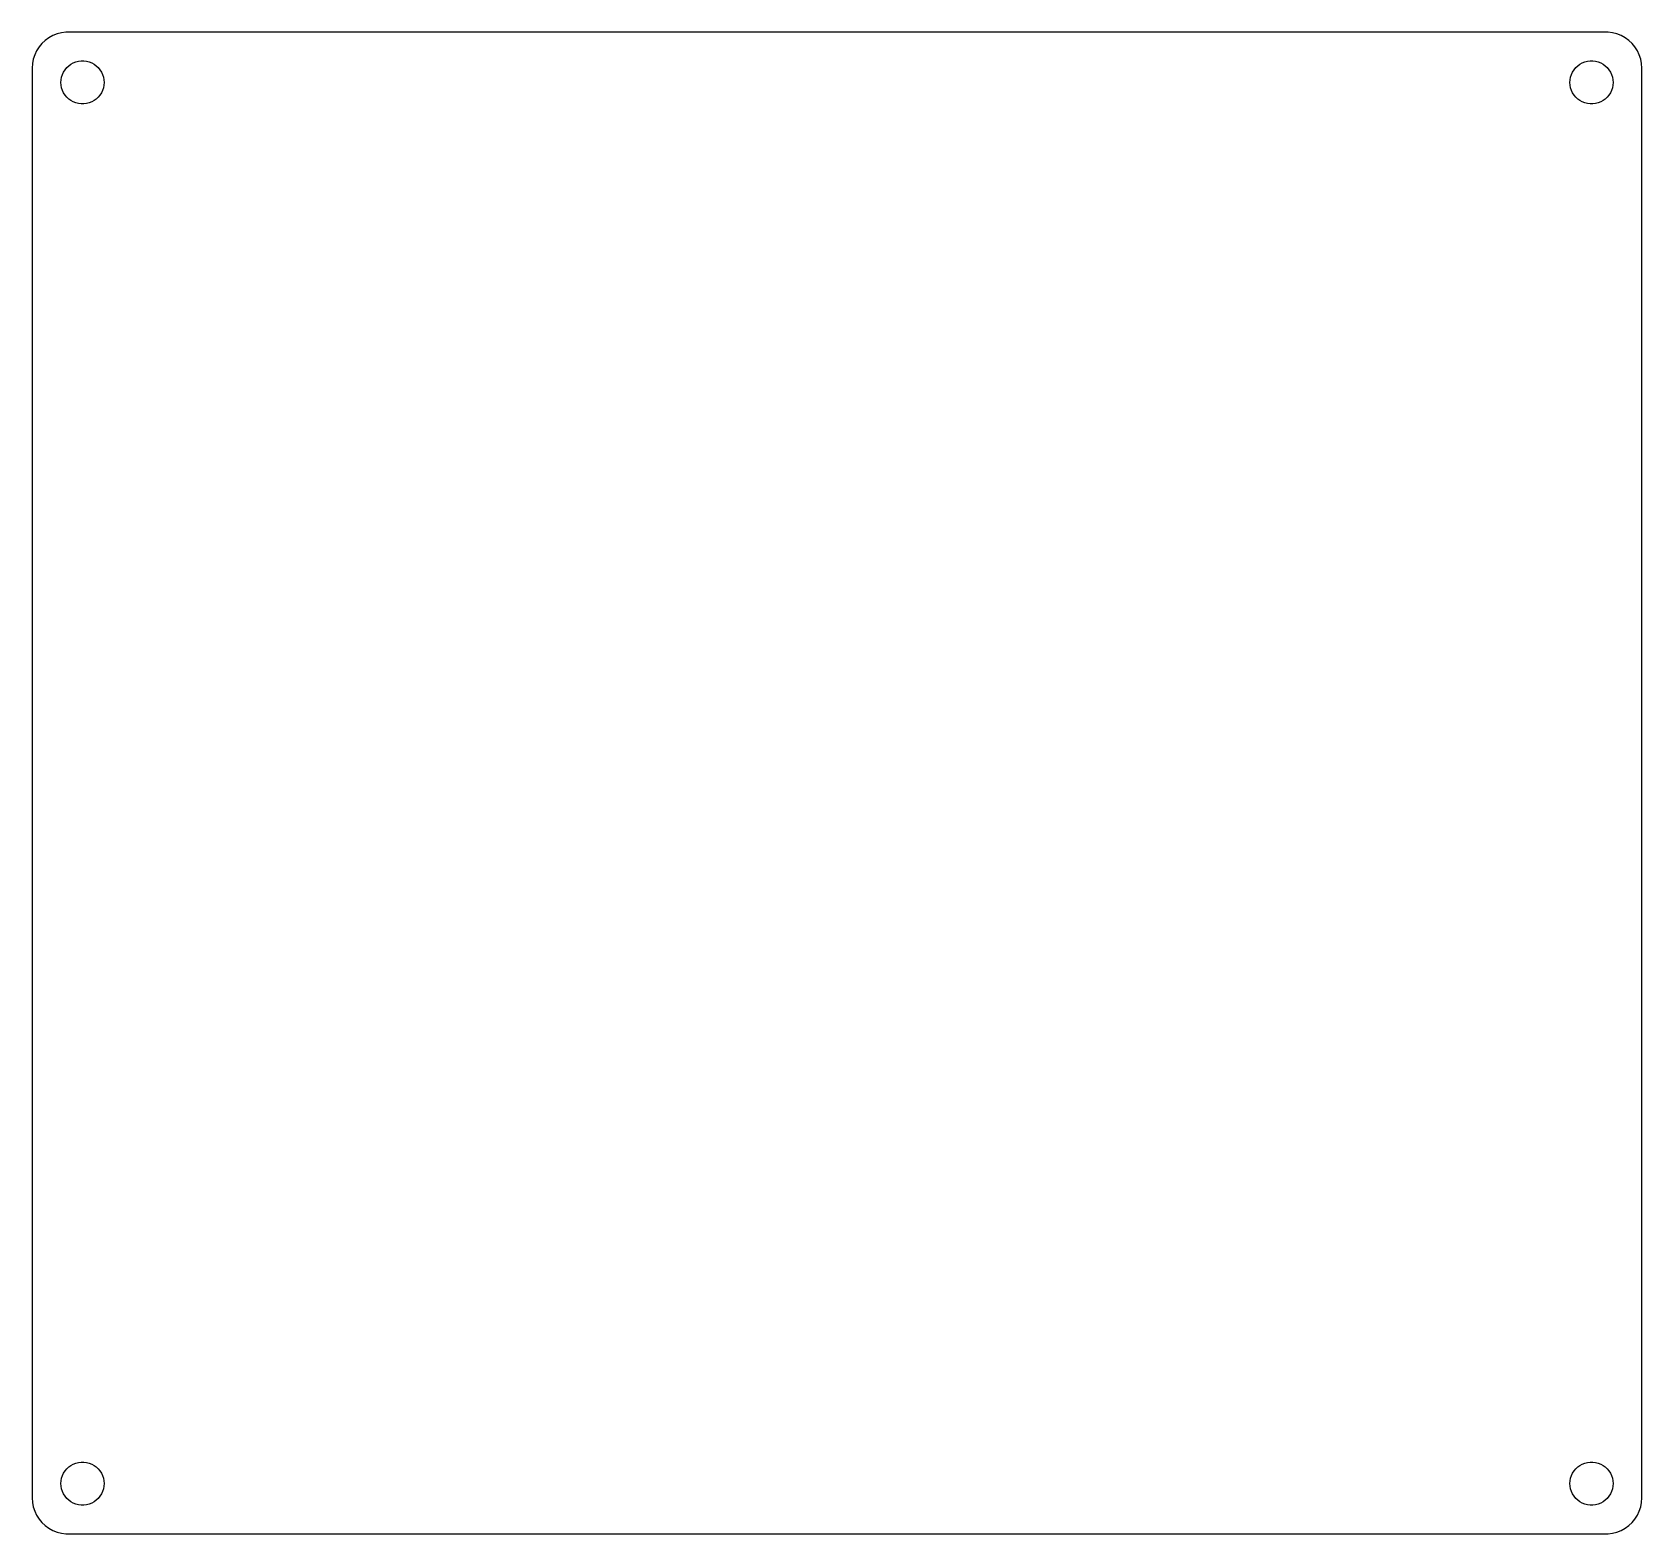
# Model space of a CAD drawing. Header units: metres. Extents: x -112 to 112, y -104 to 104.
import ezdxf

# ---------------------------------------------------------------- set-up
doc = ezdxf.new("R2010")
doc.units = ezdxf.units.M

msp = doc.modelspace()

# ---------------------------------------------------------------- linework, layer by layer
for p, q in [((-110.187, 103.353), (-110.645, 102.923)), ((-109.679, 103.722), (-110.187, 103.353)), ((-109.129, 104.024), (-109.679, 103.722)), ((-108.545, 104.255), (-109.129, 104.024)), ((-107.937, 104.411), (-108.545, 104.255)), ((-107.314, 104.49), (-107.937, 104.411)), ((107.314, 104.49), (-107.314, 104.49)), ((107.937, 104.411), (107.314, 104.49)), ((108.545, 104.255), (107.937, 104.411)), ((109.129, 104.024), (108.545, 104.255)), ((109.679, 103.722), (109.129, 104.024)), ((110.187, 103.353), (109.679, 103.722)), ((110.645, 102.923), (110.187, 103.353)), ((-111.649, 101.341), (-111.843, 100.743)), ((-111.382, 101.909), (-111.649, 101.341)), ((-111.045, 102.439), (-111.382, 101.909)), ((-110.645, 102.923), (-111.045, 102.439)), ((111.045, 102.439), (110.645, 102.923)), ((111.382, 101.909), (111.045, 102.439)), ((111.649, 101.341), (111.382, 101.909)), ((111.843, 100.743), (111.649, 101.341)), ((-111.961, 100.127), (-112, 99.5)), ((-112, 99.5), (-112, -99.5)), ((-111.843, 100.743), (-111.961, 100.127)), ((-107.906, 98.2461), (-107.789, 98.6044)), ((-107.789, 98.6044), (-107.629, 98.9453)), ((-107.629, 98.9453), (-107.427, 99.2634)), ((-107.427, 99.2634), (-107.187, 99.5536)), ((-107.187, 99.5536), (-106.912, 99.8115)), ((-106.912, 99.8115), (-106.607, 100.033)), ((-106.607, 100.033), (-106.277, 100.214)), ((-106.277, 100.214), (-105.927, 100.353)), ((-105.927, 100.353), (-105.562, 100.447)), ((-105.562, 100.447), (-105.188, 100.494)), ((-105.188, 100.494), (-104.812, 100.494)), ((-104.812, 100.494), (-104.438, 100.447)), ((-104.438, 100.447), (-104.073, 100.353)), ((-104.073, 100.353), (-103.723, 100.214)), ((-103.723, 100.214), (-103.393, 100.033)), ((-103.393, 100.033), (-103.088, 99.8115)), ((-103.088, 99.8115), (-102.813, 99.5536)), ((-102.813, 99.5536), (-102.573, 99.2634)), ((-102.573, 99.2634), (-102.371, 98.9453)), ((-102.371, 98.9453), (-102.211, 98.6044)), ((-102.211, 98.6044), (-102.094, 98.2461)), ((102.094, 98.2461), (102.211, 98.6044)), ((102.211, 98.6044), (102.371, 98.9453)), ((102.371, 98.9453), (102.573, 99.2634)), ((102.573, 99.2634), (102.813, 99.5536)), ((102.813, 99.5536), (103.088, 99.8115)), ((103.088, 99.8115), (103.393, 100.033)), ((103.393, 100.033), (103.723, 100.214)), ((103.723, 100.214), (104.073, 100.353)), ((104.073, 100.353), (104.438, 100.447)), ((104.438, 100.447), (104.812, 100.494)), ((104.812, 100.494), (105.188, 100.494)), ((105.188, 100.494), (105.562, 100.447)), ((105.562, 100.447), (105.927, 100.353)), ((105.927, 100.353), (106.277, 100.214)), ((106.277, 100.214), (106.607, 100.033)), ((106.607, 100.033), (106.912, 99.8115)), ((106.912, 99.8115), (107.187, 99.5536)), ((107.187, 99.5536), (107.427, 99.2634)), ((107.427, 99.2634), (107.629, 98.9453)), ((107.629, 98.9453), (107.789, 98.6044)), ((107.789, 98.6044), (107.906, 98.2461)), ((111.961, 100.127), (111.843, 100.743)), ((112, 99.5), (111.961, 100.127)), ((112, -99.5), (112, 99.5)), ((-108, 97.5), (-107.976, 97.876)), ((-107.976, 97.124), (-108, 97.5)), ((-107.976, 97.876), (-107.906, 98.2461)), ((-107.906, 96.7539), (-107.976, 97.124)), ((-107.789, 96.3956), (-107.906, 96.7539)), ((-107.629, 96.0547), (-107.789, 96.3956)), ((-102.211, 96.3956), (-102.371, 96.0547)), ((-102.094, 96.7539), (-102.211, 96.3956)), ((-102.094, 98.2461), (-102.024, 97.876)), ((-102.024, 97.124), (-102.094, 96.7539)), ((-102.024, 97.876), (-102, 97.5)), ((-102, 97.5), (-102.024, 97.124)), ((102, 97.5), (102.024, 97.876)), ((102.024, 97.124), (102, 97.5)), ((102.024, 97.876), (102.094, 98.2461)), ((102.094, 96.7539), (102.024, 97.124)), ((102.211, 96.3956), (102.094, 96.7539)), ((102.371, 96.0547), (102.211, 96.3956)), ((107.789, 96.3956), (107.629, 96.0547)), ((107.906, 96.7539), (107.789, 96.3956)), ((107.906, 98.2461), (107.976, 97.876)), ((107.976, 97.124), (107.906, 96.7539)), ((107.976, 97.876), (108, 97.5)), ((108, 97.5), (107.976, 97.124)), ((-107.427, 95.7366), (-107.629, 96.0547)), ((-107.187, 95.4464), (-107.427, 95.7366)), ((-106.912, 95.1885), (-107.187, 95.4464)), ((-106.607, 94.967), (-106.912, 95.1885)), ((-106.277, 94.7855), (-106.607, 94.967)), ((-105.927, 94.6468), (-106.277, 94.7855)), ((-105.562, 94.5531), (-105.927, 94.6468)), ((-105.188, 94.5059), (-105.562, 94.5531)), ((-104.812, 94.5059), (-105.188, 94.5059)), ((-104.438, 94.5531), (-104.812, 94.5059)), ((-104.073, 94.6468), (-104.438, 94.5531)), ((-103.723, 94.7855), (-104.073, 94.6468)), ((-103.393, 94.967), (-103.723, 94.7855)), ((-103.088, 95.1885), (-103.393, 94.967)), ((-102.813, 95.4464), (-103.088, 95.1885)), ((-102.573, 95.7366), (-102.813, 95.4464)), ((-102.371, 96.0547), (-102.573, 95.7366)), ((102.573, 95.7366), (102.371, 96.0547)), ((102.813, 95.4464), (102.573, 95.7366)), ((103.088, 95.1885), (102.813, 95.4464)), ((103.393, 94.967), (103.088, 95.1885)), ((103.723, 94.7855), (103.393, 94.967)), ((104.073, 94.6468), (103.723, 94.7855)), ((104.438, 94.5531), (104.073, 94.6468)), ((104.812, 94.5059), (104.438, 94.5531)), ((105.188, 94.5059), (104.812, 94.5059)), ((105.562, 94.5531), (105.188, 94.5059)), ((105.927, 94.6468), (105.562, 94.5531)), ((106.277, 94.7855), (105.927, 94.6468)), ((106.607, 94.967), (106.277, 94.7855)), ((106.912, 95.1885), (106.607, 94.967)), ((107.187, 95.4464), (106.912, 95.1885)), ((107.427, 95.7366), (107.187, 95.4464)), ((107.629, 96.0547), (107.427, 95.7366)), ((-107.789, -96.3956), (-107.629, -96.0547)), ((-107.629, -96.0547), (-107.427, -95.7366)), ((-107.427, -95.7366), (-107.187, -95.4464)), ((-107.187, -95.4464), (-106.912, -95.1885)), ((-106.912, -95.1885), (-106.607, -94.967)), ((-106.607, -94.967), (-106.277, -94.7855)), ((-106.277, -94.7855), (-105.927, -94.6468)), ((-105.927, -94.6468), (-105.562, -94.5531)), ((-105.562, -94.5531), (-105.188, -94.5059)), ((-105.188, -94.5059), (-104.812, -94.5059)), ((-104.812, -94.5059), (-104.438, -94.5531)), ((-104.438, -94.5531), (-104.073, -94.6468)), ((-104.073, -94.6468), (-103.723, -94.7855)), ((-103.723, -94.7855), (-103.393, -94.967)), ((-103.393, -94.967), (-103.088, -95.1885)), ((-103.088, -95.1885), (-102.813, -95.4464)), ((-102.813, -95.4464), (-102.573, -95.7366)), ((-102.573, -95.7366), (-102.371, -96.0547)), ((-102.371, -96.0547), (-102.211, -96.3956)), ((102.211, -96.3956), (102.371, -96.0547)), ((102.371, -96.0547), (102.573, -95.7366)), ((102.573, -95.7366), (102.813, -95.4464)), ((102.813, -95.4464), (103.088, -95.1885)), ((103.088, -95.1885), (103.393, -94.967)), ((103.393, -94.967), (103.723, -94.7855)), ((103.723, -94.7855), (104.073, -94.6468)), ((104.073, -94.6468), (104.438, -94.5531)), ((104.438, -94.5531), (104.812, -94.5059)), ((104.812, -94.5059), (105.188, -94.5059)), ((105.188, -94.5059), (105.562, -94.5531)), ((105.562, -94.5531), (105.927, -94.6468)), ((105.927, -94.6468), (106.277, -94.7855)), ((106.277, -94.7855), (106.607, -94.967)), ((106.607, -94.967), (106.912, -95.1885)), ((106.912, -95.1885), (107.187, -95.4464)), ((107.187, -95.4464), (107.427, -95.7366)), ((107.427, -95.7366), (107.629, -96.0547)), ((107.629, -96.0547), (107.789, -96.3956)), ((-108, -97.5), (-107.976, -97.124)), ((-107.976, -97.876), (-108, -97.5)), ((-107.976, -97.124), (-107.906, -96.7539)), ((-107.906, -98.2461), (-107.976, -97.876)), ((-107.906, -96.7539), (-107.789, -96.3956)), ((-107.789, -98.6044), (-107.906, -98.2461)), ((-102.211, -96.3956), (-102.094, -96.7539)), ((-102.094, -98.2461), (-102.211, -98.6044)), ((-102.094, -96.7539), (-102.024, -97.124)), ((-102.024, -97.876), (-102.094, -98.2461)), ((-102.024, -97.124), (-102, -97.5)), ((-102, -97.5), (-102.024, -97.876)), ((102, -97.5), (102.024, -97.124)), ((102.024, -97.876), (102, -97.5)), ((102.024, -97.124), (102.094, -96.7539)), ((102.094, -98.2461), (102.024, -97.876)), ((102.094, -96.7539), (102.211, -96.3956)), ((102.211, -98.6044), (102.094, -98.2461)), ((107.789, -96.3956), (107.906, -96.7539)), ((107.906, -98.2461), (107.789, -98.6044)), ((107.906, -96.7539), (107.976, -97.124)), ((107.976, -97.876), (107.906, -98.2461)), ((107.976, -97.124), (108, -97.5)), ((108, -97.5), (107.976, -97.876)), ((-112, -99.5), (-111.961, -100.127)), ((-111.961, -100.127), (-111.843, -100.743)), ((-111.843, -100.743), (-111.649, -101.341)), ((-107.629, -98.9453), (-107.789, -98.6044)), ((-107.427, -99.2634), (-107.629, -98.9453)), ((-107.187, -99.5536), (-107.427, -99.2634)), ((-106.912, -99.8115), (-107.187, -99.5536)), ((-106.607, -100.033), (-106.912, -99.8115)), ((-106.277, -100.214), (-106.607, -100.033)), ((-105.927, -100.353), (-106.277, -100.214)), ((-105.562, -100.447), (-105.927, -100.353)), ((-105.188, -100.494), (-105.562, -100.447)), ((-104.812, -100.494), (-105.188, -100.494)), ((-104.438, -100.447), (-104.812, -100.494)), ((-104.073, -100.353), (-104.438, -100.447)), ((-103.723, -100.214), (-104.073, -100.353)), ((-103.393, -100.033), (-103.723, -100.214)), ((-103.088, -99.8115), (-103.393, -100.033)), ((-102.813, -99.5536), (-103.088, -99.8115)), ((-102.573, -99.2634), (-102.813, -99.5536)), ((-102.371, -98.9453), (-102.573, -99.2634)), ((-102.211, -98.6044), (-102.371, -98.9453)), ((102.371, -98.9453), (102.211, -98.6044)), ((102.573, -99.2634), (102.371, -98.9453)), ((102.813, -99.5536), (102.573, -99.2634)), ((103.088, -99.8115), (102.813, -99.5536)), ((103.393, -100.033), (103.088, -99.8115)), ((103.723, -100.214), (103.393, -100.033)), ((104.073, -100.353), (103.723, -100.214)), ((104.438, -100.447), (104.073, -100.353)), ((104.812, -100.494), (104.438, -100.447)), ((105.188, -100.494), (104.812, -100.494)), ((105.562, -100.447), (105.188, -100.494)), ((105.927, -100.353), (105.562, -100.447)), ((106.277, -100.214), (105.927, -100.353)), ((106.607, -100.033), (106.277, -100.214)), ((106.912, -99.8115), (106.607, -100.033)), ((107.187, -99.5536), (106.912, -99.8115)), ((107.427, -99.2634), (107.187, -99.5536)), ((107.629, -98.9453), (107.427, -99.2634)), ((107.789, -98.6044), (107.629, -98.9453)), ((111.649, -101.341), (111.843, -100.743)), ((111.843, -100.743), (111.961, -100.127)), ((111.961, -100.127), (112, -99.5)), ((-111.649, -101.341), (-111.382, -101.909)), ((-111.382, -101.909), (-111.045, -102.439)), ((-111.045, -102.439), (-110.645, -102.923)), ((-110.645, -102.923), (-110.187, -103.353)), ((110.187, -103.353), (110.645, -102.923)), ((110.645, -102.923), (111.045, -102.439)), ((111.045, -102.439), (111.382, -101.909)), ((111.382, -101.909), (111.649, -101.341)), ((-110.187, -103.353), (-109.679, -103.722)), ((-109.679, -103.722), (-109.129, -104.024)), ((-109.129, -104.024), (-108.545, -104.255)), ((-108.545, -104.255), (-107.937, -104.411)), ((-107.937, -104.411), (-107.314, -104.49)), ((-107.314, -104.49), (107.314, -104.49)), ((107.314, -104.49), (107.937, -104.411)), ((107.937, -104.411), (108.545, -104.255)), ((108.545, -104.255), (109.129, -104.024)), ((109.129, -104.024), (109.679, -103.722)), ((109.679, -103.722), (110.187, -103.353))]:
    msp.add_line(p, q)

doc.saveas('drawing.dxf')
